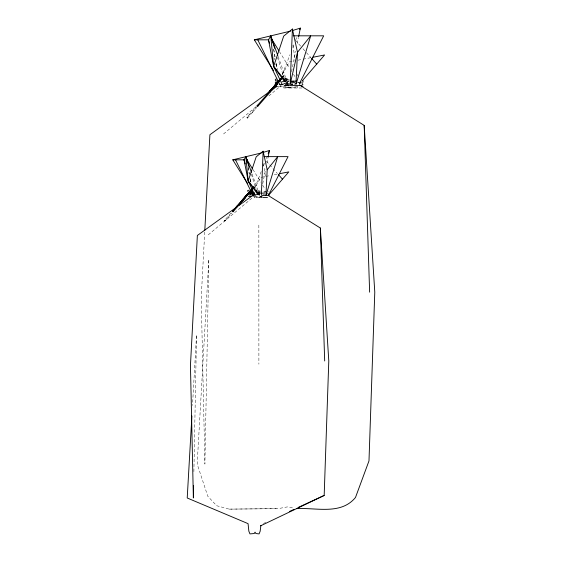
<?xml version="1.0" encoding="UTF-8"?>
<svg xmlns="http://www.w3.org/2000/svg" width="562" height="562" viewBox="0 0 562 562"><rect width="100%" height="100%" fill="white"/><g stroke="black" fill="none" stroke-linecap="round" stroke-linejoin="round"><path stroke-width="0.42" stroke-dasharray="2.81 2.11" d="M193.883 471.666L196.531 334.769L192.499 405.469M204.723 232.043L201.224 297.79L204.898 464.072L208.853 259.307L197.171 464.072L207.792 496.26L216.665 505.723L229.148 509.123L278.141 508.652L287.337 506.903L294.024 508.174M287.245 85.698L280.895 86.323M262.735 183.697L265.671 169.218M266.88 163.254L267.912 158.14M291.53 71.704L295.682 51.184M297.242 43.492L298.45 37.506M284.491 80.099L287.238 79.98L287.54 78.68L285.201 78.715M260.389 191.101L258.099 190.968M278.05 86.745L283.662 86.934M282.447 74.086L289.985 54.725M292.816 47.461L294.383 43.429M295.64 40.204L297.214 36.165M261.253 171.558L254.937 187.771L260.663 177.423L270.034 175.576M263.466 165.881L264.73 162.636M266.304 158.582L266.936 156.96M282.131 74.886L289.311 61.904L294.474 60.886M249.022 115.006L256.167 106.829M246.753 117.613L247.252 117.044L247.884 117.599L247.385 118.16L246.753 117.613L249.423 114.557M251.973 112.906L256.799 107.377M247.385 118.16L254.523 109.99M224.287 220.697L224.695 220.241L225.2 220.683L224.8 221.14L224.287 220.697L231.881 212M224.8 221.14L231.93 212.97M223.564 133.953L256.251 106.492M268.931 95.849L280.937 85.761M208.249 234.846L253.048 197.227M263.388 523.531L265.756 522.435M297.916 60.211L302.223 59.368M303.08 59.193L310.828 57.675M274.298 174.74L277.705 174.065M297.495 86.731L288.074 87.314M264.779 194.164L262.861 194.326M260.396 196.805L262.04 196.728M260.403 196.855L261.878 196.791L258.787 196.897L261.85 196.988M285.046 78.771L287.54 78.68M257.255 192.232L260.318 192.12M288.973 85.726L287.54 85.775L288.973 85.867M288.447 87.363L283.641 87.524L283.768 87.995L288.489 87.995M289.24 87.335L290.842 87.286M258.499 192.239L260.157 192.183M255.724 197.058L257.67 196.988M285.693 80.008L287.238 79.98M229.148 509.123L278.141 508.652M289.268 87.995L302.841 87.995M255.836 197.48L257.712 197.48M260.789 197.48L262.18 197.48M287.54 79.959L289.69 80.036M283.641 86.998L286.845 87.103M287.646 87.131L290.842 87.236M257.494 191.003L260.81 191.115M258.499 192.092L260.157 192.148M254.354 196.672L257.67 196.784M286.156 79.839L291.144 80.022M286.156 85.698L288.65 85.789L284.491 85.958L287.238 85.831L285.861 85.698M288.074 87.208L297.495 87.784M257.255 192.099L260.318 192.211M285.861 79.839L287.245 79.839L285.552 79.755M262.616 197.016L260.403 196.918L262.04 197.044M283.852 85.529L286.395 85.656M268.601 191.445L269.219 191.494M295.514 40.338L300.684 46.14M302.981 48.725L305.861 51.95M306.43 52.596L311.032 57.76M266.43 161.154L277.375 173.44M284.274 77.591L286.957 80.97M279.412 51.585L289.43 67.742M293.533 74.353L294.895 76.558M252.963 169.499L260.803 182.151M262.651 185.123L264.955 188.846M278.078 56.355L286.852 80.865M252.022 173.883L258.752 192.682M277.537 57.457L283.002 74.837M251.397 174.269L256.132 189.317M274.087 58.083L274.6 59.741M275.879 63.892L277.67 69.702M250.188 179.763L250.954 182.25M273.757 49.308L275.232 57.921M276.118 63.099L277.01 68.269M248.278 167.476L249.444 174.283M250.174 178.533L250.905 182.783M273.645 49.308L275.022 57.921M275.984 63.956L276.532 67.405M248.186 167.476L249.275 174.283M250.09 179.383L250.497 181.933M292.921 45.241L295.008 58.947M297.354 74.36L297.621 76.074M263.452 163.549L265.559 177.381M258.85 225.102L258.892 364.204M297.495 86.548L297.495 87.967M280.895 85.087L280.895 86.506"/><path stroke-width="0.84" d="M247.238 195.211L246.866 194.881L247.716 194.677L247.73 193.911L248.896 192.513L249.268 192.836M193.609 485.701L193.37 497.988L190.448 365.448L197.36 235.478L237.066 206.809M260.55 525.842L324.176 495.452L328.791 360.973L320.34 228.024L268.32 195.541L288.06 156.629L264.105 156.629M261.358 195.133L263.128 151.213L256.188 156.847L248.172 181.006L254.691 194.775M290.189 84.131L292.409 29.027L283.705 36.094L273.645 66.407L282.272 84.637L285.608 83.113L288.018 84.131L290.189 84.131L297.488 52.308L292.409 29.027M265.981 194.684L267.182 169.766L263.128 151.213M295.977 83.766L297.488 52.308L310.709 35.82L296.188 83.815M204.814 230.287L209.9 134.74L277.164 86.176M191.895 415.943L187.216 497.988L248.067 523.644L248.847 531.188L249.942 533.9L254.235 533.528L255.043 532.13L255.851 533.528L259.089 533.9L260.15 531.252L260.909 525.449M268.081 157.29L269.465 150.475L262.953 152.485M298.626 36.649L300.354 28.1L292.409 30.552M266.191 194.712L277.719 156.629L267.182 169.766M299.729 29.716L300.354 28.1M268.2 153.721L269.465 150.475M299.314 83.864L323.684 35.82L293.224 35.82M284.611 81.722L273.645 66.407L268.46 39.825L270.765 35.94L277.783 55.54M258.991 194.866L257.712 194.326L248.172 181.006L244.041 159.826L245.875 156.721L251.439 172.253M276.799 83.204L274.312 86.077L274.783 86.485L281.822 78.476L281.358 78.069L283.452 75.659L283.915 76.067L281.506 78.835L281.035 78.434L282.328 76.945L282.798 77.352L281.309 79.024M247.73 193.911L246.521 195.267L248.896 192.513L246.521 195.267L246.894 195.59L248.102 194.241L247.687 193.862L245.229 196.672L245.601 196.995L248.06 194.192M248.523 192.949L248.903 193.279L246.894 195.59L248.285 193.974L247.912 193.651M302.377 80.689L324.604 54.964L312.549 57.331M269.465 194.241L288.791 171.888L279.412 173.735M275.661 84.539L276.132 84.946L282.328 76.945M277.319 83.534L274.783 86.485L275.528 85.593L275.064 85.192M256.989 105.972L274.874 85.438L275.506 85.993L258.337 105.712L257.621 106.527L256.989 105.972L257.705 105.164L258.337 105.712M269.711 92.203L270.287 91.536M232.549 211.312L246.971 194.754L247.477 195.197L233.054 211.755L232.549 211.312L233.125 210.659L233.637 211.101L233.054 211.755M253.883 186.865L251.938 189.099L252.317 189.429L254.263 187.195L253.722 187.041L254.263 187.195M235.647 207.687L241.365 201.126M233.715 209.893L237.438 205.636M238.407 205.559L241.878 201.575M272.64 89.239L272.008 88.691L275.703 84.462M275.872 84.272L279.574 80.05L280.038 80.457L276.335 84.679L275.914 84.202M269.823 91.192L273.385 87.047L273.849 87.454M274.966 86.197L274.502 85.789L281.035 78.434M268.151 93.102L270.238 90.7L270.687 91.072M281.358 78.069L278.197 81.687L278.661 82.094M270.898 90.882L275.008 86.19M272.092 89.47L275.64 85.473M299.497 83.984L301.225 82.003M241.098 201.442L247.638 193.967L247.983 194.354L243.592 199.299L243.213 198.969M250.757 190.406L247.772 193.813L248.151 194.143L251.13 190.736L250.757 190.406L244.653 197.374L245.165 197.817L241.604 201.891M272.008 88.691L279.574 80.05M275.275 85.831L273.181 88.227L272.718 87.82L275.766 84.335L276.279 84.806M276.132 84.946L279.328 81.328L278.864 80.921M272.472 89.098L277.27 83.612L276.982 83.956L276.511 83.548M278.928 81.715L280.038 80.457M245.032 197.698L251.13 190.736M241.527 200.908L245.011 196.96L245.383 197.29L241.906 201.238L243.852 199.004L243.472 198.674M252.703 188.207L253.357 188.228L252.703 188.207L250.399 190.82L250.778 191.143L254.094 187.364M245.165 197.817L244.505 198.569L243.999 198.119M247.041 195.358L249.121 193.068L248.748 192.745L246.669 195.035L247.477 195.197M276.23 84.743L277.228 83.626M275.506 85.993L275.211 86.33L274.579 85.775M268.186 93.018L272.444 88.178L272.914 88.585M238.485 205.783L251.959 196.054M289.437 511.497L294.179 509.305M298.12 507.486L324.176 495.452M290.821 31.036L254.333 39.825L273.568 70.679M261.323 152.983L232.78 159.826L247.624 183.633M276.307 79.109C274.389 78.884 275.429 81.694 277.073 80.83M276.307 82.038L275.359 82.214L275.359 83.513M302.075 82.228L303.023 82.052L303.023 80.759M264.042 191.867L265.524 191.74M252.134 193.771L254.354 193.574M252.872 196.068L255.612 195.864M253.153 193.623L254.347 193.525M249.057 190.265L247.673 190.462L247.997 191.6M249.057 194.986L251.86 194.838M291.137 81.3L296.23 81.061M291.137 84.23L292.837 84.152M294.53 84.068L296.23 83.991M291.151 81.364L293.898 81.244M297.832 82.474L299.167 82.417M291.151 84.293L292.521 84.23M265.791 195.393L261.927 195.541M282.04 81.736L283.641 81.673M289.465 85.705C289.711 84.637 306.796 86.934 302.075 83.506M253.055 192.429L254.354 192.38M264.597 193.075L261.927 193.18M253.055 194.796L257.15 194.649M287.112 81.553L288.917 81.49M291.271 82.719L294.727 82.537M285.348 84.539L287.112 84.483M287.716 87.391L288.917 87.349M259.047 193.272L260.501 193.223M254.333 39.825L268.791 39.825M279.286 84.637L282.272 84.637M232.78 159.826L244.512 159.826M265.938 195.541L269.107 195.541L267.723 193.314M258.653 197.48L260.094 197.48M262.883 197.48L267.484 197.48M296.532 508.652C316.174 507.409 340.832 515.277 355.486 497.489L368.988 460.889L374.784 292.177L364.183 125.389L299.665 85.101M249.844 194.108L250.778 194.157M250.778 196.524L248.432 196.377M301.309 86.372L303.023 86.611M276.307 86.625L277.073 86.689M281.983 77.324L282.447 77.732M277.08 82.951L277.544 83.352M276.511 84.504L276.04 84.068L274.312 86.077L275.816 84.398L275.794 85.347L274.741 85.6L275.204 86.007M275.303 84.932L275.766 85.34M274.446 85.93L274.909 86.337M271.186 89.618L271.818 90.166M271.003 90.714L270.54 90.306L269.247 91.796L269.598 91.409L270.062 91.817M269.451 91.55L269.922 91.957M250.188 191.108L250.561 191.431M248.292 193.23L248.664 193.553M247.807 193.75L248.186 194.08M247.315 194.347L247.687 194.67M247.118 194.55L247.498 194.881M246.62 195.147L246.999 195.478M245.77 196.054L246.142 196.377M242.896 199.341L243.269 199.672M242.594 199.679L242.974 200.009M241.695 200.739L242.067 201.063M241.541 200.894L241.948 201.189M311.608 58.399L316.778 64.209M278.527 174.733L282.56 179.257M259.089 194.466L248.172 181.006L245.875 156.721L249.036 166.752M278.963 50.847L272.127 39.825L272.408 41.553M246.964 159.826L247.259 161.526L246.964 159.826L252.5 168.755M257.754 39.825L279.813 84.637M235.506 159.826L253.09 195.541L252.802 193.841M283.641 78.743L284.154 80.036M287.435 82.495L288.018 84.131L273.645 66.407L270.765 35.94L274.67 48.353M259.047 193.504L259.63 195.133M284.309 78.975L285.089 81.462M256.391 190.146L257.712 194.326M268.46 39.825L269.486 43.148M244.041 159.826L245.32 163.978M254.354 197.1L254.453 197.48M252.219 190.441L252.507 192.141M252.394 193.841L252.668 195.541M364.183 125.389L369.634 292.177M320.34 228.024L324.688 360.973M252.197 188.811L249.647 191.726L250.02 192.056L252.577 189.134L252.197 188.811M242.714 199.566L242.805 200.205L242.714 199.566M252.134 192.97L248.608 192.97L252.134 193.019"/></g></svg>
